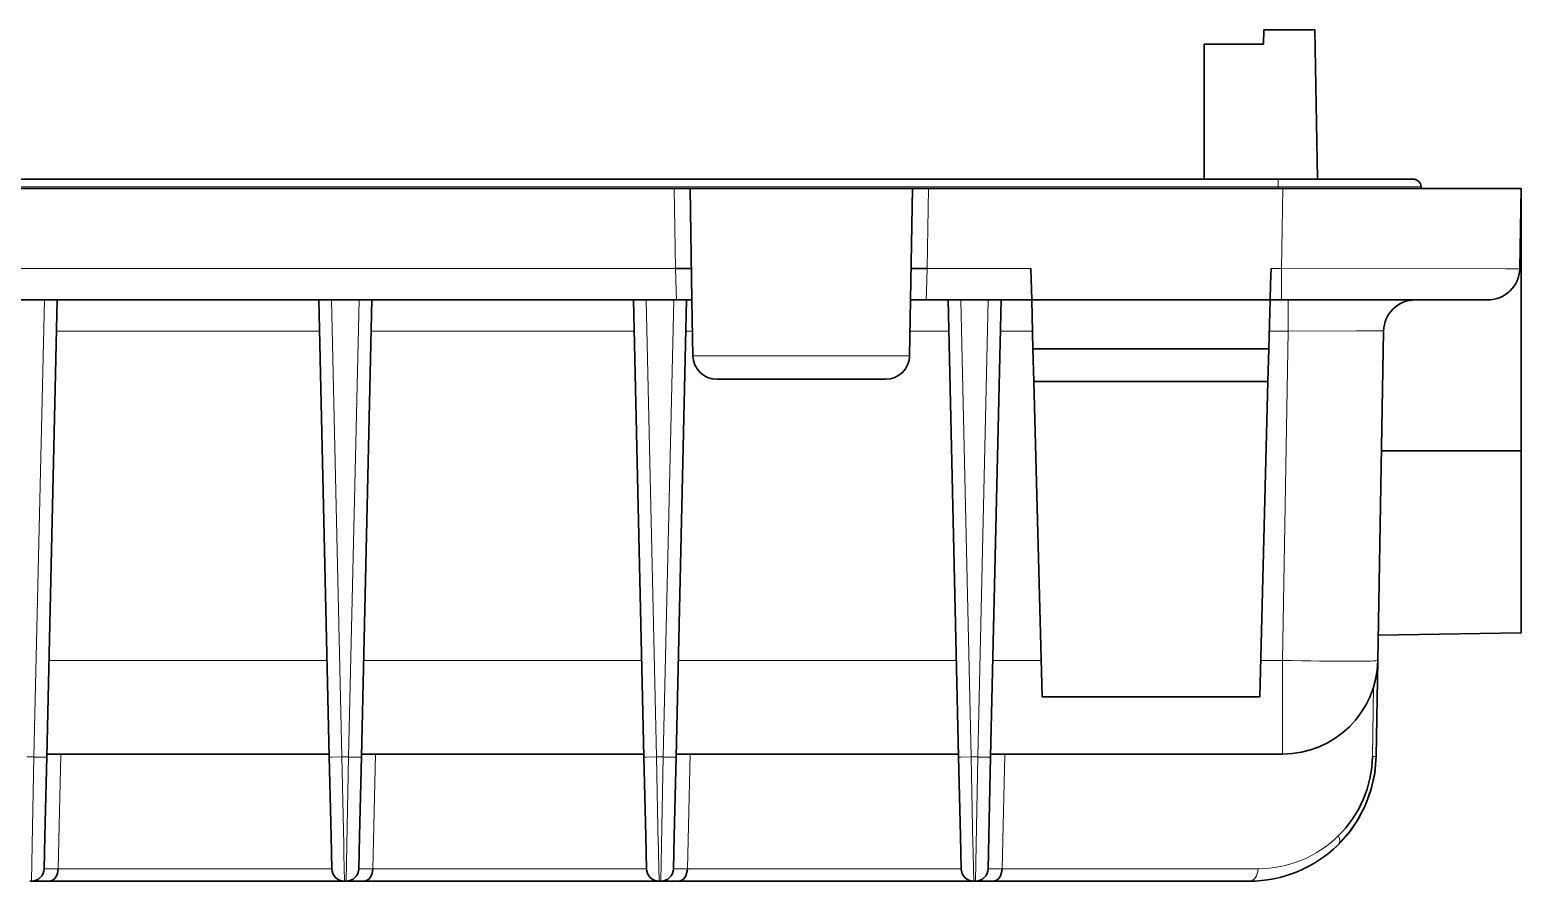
# Model space of a CAD drawing. Header units: millimetres. Extents: x -2350 to -557, y -483 to 312.
# Drawn here: x -2042.3 to -1948.4, y -264.7 to -211.1 of the extents above; entities that cross this region are included whole.
import ezdxf

# ---------------------------------------------------------------- set-up
doc = ezdxf.new("R2010")
doc.units = ezdxf.units.MM
doc.header["$LTSCALE"] = 0.5
doc.layers.get('0').update_dxf_attribs({"lineweight": 0})

msp = doc.modelspace()

# ---------------------------------------------------------------- linework, layer by layer
at = {"color": 7, "lineweight": 35, "ltscale": 0.022648}
msp.add_line((-1964.605, -211.097), (-1964.621, -212.002), dxfattribs=at)
at = {"color": 7, "lineweight": 35, "ltscale": 0.080559}
msp.add_line((-1961.383, -211.097), (-1964.605, -211.097), dxfattribs=at)
at = {"color": 7, "lineweight": 35, "ltscale": 0.235041}
msp.add_line((-1961.218, -220.497), (-1961.383, -211.097), dxfattribs=at)
at = {"color": 7, "lineweight": 35, "ltscale": 0.093256}
msp.add_line((-1964.621, -212.002), (-1968.351, -212.002), dxfattribs=at)
at = {"color": 7, "lineweight": 35, "ltscale": 0.212355}
msp.add_line((-1968.351, -212.002), (-1968.351, -220.497), dxfattribs=at)
at = {"color": 7, "lineweight": 35}
for p, q in [((-2163.708, -220.497), (-1963.708, -220.497)), ((-2125.708, -221.097), (-2001.708, -221.097)), ((-1985.708, -221.097), (-1963.406, -221.097)), ((-2001.569, -228.097), (-2125.847, -228.097)), ((-2040.538, -228.097), (-2041.191, -256.878)), ((-2023.412, -256.878), (-2024.065, -228.097)), ((-2020.738, -228.097), (-2021.391, -256.878)), ((-2003.612, -256.878), (-2004.265, -228.097)), ((-2000.938, -228.097), (-2001.591, -256.878)), ((-1983.812, -256.878), (-1984.465, -228.097)), ((-1981.138, -228.097), (-1981.791, -256.878)), ((-1957.426, -250.801), (-1957.064, -230.062)), ((-1965.531, -264.697), (-2041.038, -264.697)), ((-1987.085, -264.697), (-2036.596, -264.697)), ((-1991.763, -264.697), (-2021.238, -264.697)), ((-1965.531, -264.697), (-2001.438, -264.697))]:
    msp.add_line(p, q, dxfattribs=at)
at = {"color": 7, "lineweight": 13, "ltscale": 0.012037}
msp.add_line((-1963.708, -220.978), (-1963.708, -220.497), dxfattribs=at)
at = {"color": 7, "lineweight": 35, "ltscale": 0.2127}
msp.add_line((-1955.2, -220.497), (-1963.708, -220.497), dxfattribs=at)
at = {"color": 7, "lineweight": 13}
for p, q in [((-1963.708, -220.978), (-2163.708, -220.978)), ((-2001.62, -226.131), (-2125.796, -226.131)), ((-2041.991, -256.878), (-2041.338, -228.097)), ((-2023.265, -228.097), (-2022.612, -256.878)), ((-2022.191, -256.878), (-2021.538, -228.097)), ((-2003.465, -228.097), (-2002.812, -256.878)), ((-2002.391, -256.878), (-2001.738, -228.097)), ((-1983.665, -228.097), (-1983.012, -256.878)), ((-1982.591, -256.878), (-1981.938, -228.097)), ((-1963.426, -250.801), (-1963.064, -230.062))]:
    msp.add_line(p, q, dxfattribs=at)
at = {"color": 7, "lineweight": 13, "ltscale": 0.125892}
for p, q in [((-2001.62, -226.131), (-2001.708, -221.097)), ((-1985.708, -221.097), (-1985.796, -226.131)), ((-1963.494, -226.131), (-1963.406, -221.097))]:
    msp.add_line(p, q, dxfattribs=at)
at = {"color": 7, "lineweight": 35, "ltscale": 0.024997}
for p, q in [((-2001.708, -221.097), (-2000.708, -221.097)), ((-1986.708, -221.097), (-1985.708, -221.097))]:
    msp.add_line(p, q, dxfattribs=at)
at = {"color": 7, "lineweight": 35, "ltscale": 0.35}
msp.add_line((-1986.708, -221.097), (-2000.708, -221.097), dxfattribs=at)
at = {"color": 7, "lineweight": 35, "ltscale": 0.175027}
for p, q in [((-2000.708, -221.097), (-2000.586, -228.097)), ((-1986.708, -221.097), (-1986.83, -228.097))]:
    msp.add_line(p, q, dxfattribs=at)
at = {"color": 7, "lineweight": 13, "ltscale": 0.224948}
msp.add_line((-1963.708, -220.978), (-1954.71, -220.978), dxfattribs=at)
at = {"color": 7, "lineweight": 13, "ltscale": 0.002964}
msp.add_line((-1963.708, -220.978), (-1963.708, -221.097), dxfattribs=at)
at = {"color": 7, "lineweight": 35, "ltscale": 0.374942}
msp.add_line((-1963.406, -221.097), (-1948.408, -221.097), dxfattribs=at)
at = {"color": 7, "lineweight": 35, "ltscale": 0.002966}
msp.add_line((-1954.71, -220.978), (-1954.708, -221.097), dxfattribs=at)
at = {"color": 7, "lineweight": 35, "ltscale": 0.126192}
msp.add_line((-1948.496, -226.143), (-1948.408, -221.097), dxfattribs=at)
at = {"color": 7, "lineweight": 35, "ltscale": 0.002417}
msp.add_line((-1948.41, -221.193), (-1948.408, -221.097), dxfattribs=at)
at = {"color": 7, "lineweight": 35, "ltscale": 0.4125}
msp.add_line((-1948.408, -237.597), (-1948.408, -221.097), dxfattribs=at)
at = {"color": 7, "lineweight": 13, "ltscale": 0.034965}
msp.add_line((-2001.583, -227.53), (-2001.62, -226.131), dxfattribs=at)
at = {"color": 7, "lineweight": 13, "ltscale": 0.034801}
msp.add_line((-1985.796, -226.131), (-1985.831, -227.523), dxfattribs=at)
at = {"color": 7, "lineweight": 13, "ltscale": 0.163414}
msp.add_line((-1979.259, -226.131), (-1985.796, -226.131), dxfattribs=at)
at = {"color": 7, "lineweight": 35, "ltscale": 0.049144}
msp.add_line((-1979.259, -226.131), (-1979.208, -228.097), dxfattribs=at)
at = {"color": 7, "lineweight": 35, "ltscale": 0.025126}
msp.add_line((-1964.148, -226.132), (-1964.178, -227.136), dxfattribs=at)
at = {"color": 7, "lineweight": 13, "ltscale": 0.016359}
msp.add_line((-1963.494, -226.131), (-1964.148, -226.132), dxfattribs=at)
at = {"color": 7, "lineweight": 13, "ltscale": 0.049127}
for p, q in [((-1963.494, -226.131), (-1963.494, -228.097)), ((-1963.064, -230.062), (-1963.064, -228.097))]:
    msp.add_line(p, q, dxfattribs=at)
at = {"color": 7, "lineweight": 35, "ltscale": 0.004064}
msp.add_line((-1948.496, -226.137), (-1948.493, -225.975), dxfattribs=at)
at = {"color": 7, "lineweight": 13, "ltscale": 0.01418}
msp.add_line((-2001.569, -228.097), (-2001.583, -227.53), dxfattribs=at)
at = {"color": 7, "lineweight": 13, "ltscale": 0.014343}
msp.add_line((-1985.831, -227.523), (-1985.847, -228.097), dxfattribs=at)
at = {"color": 7, "lineweight": 35, "ltscale": 0.02402}
msp.add_line((-1964.178, -227.136), (-1964.208, -228.097), dxfattribs=at)
at = {"color": 7, "lineweight": 35, "ltscale": 0.007417}
msp.add_line((-2000.603, -228.097), (-2000.9, -228.098), dxfattribs=at)
at = {"color": 7, "lineweight": 35, "ltscale": 0.000441007}
msp.add_line((-2000.586, -228.097), (-2000.603, -228.097), dxfattribs=at)
at = {"color": 7, "lineweight": 35, "ltscale": 0.088168}
for p, q in [((-2000.524, -231.623), (-2000.586, -228.097)), ((-1986.892, -231.623), (-1986.83, -228.097))]:
    msp.add_line(p, q, dxfattribs=at)
at = {"color": 7, "lineweight": 35, "ltscale": 0.000384549}
msp.add_line((-1986.815, -228.097), (-1986.83, -228.097), dxfattribs=at)
at = {"color": 7, "lineweight": 35, "ltscale": 0.007474}
msp.add_line((-1986.516, -228.098), (-1986.815, -228.097), dxfattribs=at)
at = {"color": 7, "lineweight": 35, "ltscale": 0.165987}
msp.add_line((-1979.208, -228.097), (-1985.847, -228.097), dxfattribs=at)
at = {"color": 7, "lineweight": 35, "ltscale": 0.375}
msp.add_line((-1964.208, -228.097), (-1979.208, -228.097), dxfattribs=at)
at = {"color": 7, "lineweight": 35, "ltscale": 0.077043}
for p, q in [((-1979.208, -228.097), (-1979.127, -231.177)), ((-1964.289, -231.177), (-1964.208, -228.097))]:
    msp.add_line(p, q, dxfattribs=at)
at = {"color": 7, "lineweight": 35, "ltscale": 0.01786}
msp.add_line((-1963.494, -228.097), (-1964.208, -228.097), dxfattribs=at)
at = {"color": 7, "lineweight": 35, "ltscale": 0.046669}
msp.add_line((-1961.627, -228.097), (-1963.494, -228.097), dxfattribs=at)
at = {"color": 7, "lineweight": 35, "ltscale": 0.059116}
msp.add_line((-1959.262, -228.097), (-1961.627, -228.097), dxfattribs=at)
at = {"color": 7, "lineweight": 35, "ltscale": 0.063907}
msp.add_line((-1956.706, -228.097), (-1959.262, -228.097), dxfattribs=at)
at = {"color": 7, "lineweight": 35, "ltscale": 0.030318}
msp.add_line((-1955.493, -228.097), (-1956.706, -228.097), dxfattribs=at)
at = {"color": 7, "lineweight": 35, "ltscale": 0.053635}
msp.add_line((-1953.348, -228.097), (-1955.493, -228.097), dxfattribs=at)
at = {"color": 7, "lineweight": 35, "ltscale": 0.046423}
msp.add_line((-1951.491, -228.097), (-1953.348, -228.097), dxfattribs=at)
at = {"color": 7, "lineweight": 35, "ltscale": 0.021223}
msp.add_line((-1950.642, -228.097), (-1951.491, -228.097), dxfattribs=at)
at = {"color": 7, "lineweight": 35, "ltscale": 0.003659}
msp.add_line((-1950.496, -228.097), (-1950.642, -228.097), dxfattribs=at)
at = {"color": 7, "lineweight": 13, "ltscale": 0.414059}
msp.add_line((-2040.583, -230.062), (-2024.02, -230.062), dxfattribs=at)
at = {"color": 7, "lineweight": 13, "ltscale": 0.414058}
msp.add_line((-2020.783, -230.062), (-2004.22, -230.062), dxfattribs=at)
at = {"color": 7, "lineweight": 13, "ltscale": 0.01078}
msp.add_line((-2000.983, -230.062), (-2000.551, -230.062), dxfattribs=at)
at = {"color": 7, "lineweight": 13, "ltscale": 0.061102}
msp.add_line((-1986.864, -230.062), (-1984.42, -230.062), dxfattribs=at)
at = {"color": 7, "lineweight": 13, "ltscale": 0.050655}
msp.add_line((-1981.183, -230.062), (-1979.157, -230.062), dxfattribs=at)
at = {"color": 7, "lineweight": 13, "ltscale": 0.029897}
msp.add_line((-1964.259, -230.062), (-1963.064, -230.062), dxfattribs=at)
at = {"color": 7, "lineweight": 13, "ltscale": 0.340814}
msp.add_line((-2000.524, -231.623), (-1986.892, -231.623), dxfattribs=at)
at = {"color": 7, "lineweight": 35, "ltscale": 0.370966}
msp.add_line((-1964.289, -231.177), (-1979.127, -231.177), dxfattribs=at)
at = {"color": 7, "lineweight": 35, "ltscale": 0.051362}
for p, q in [((-1979.127, -231.177), (-1979.074, -233.231)), ((-1964.289, -231.177), (-1964.342, -233.231))]:
    msp.add_line(p, q, dxfattribs=at)
at = {"color": 7, "lineweight": 35, "ltscale": 0.265823}
msp.add_line((-1999.024, -233.097), (-1988.392, -233.097), dxfattribs=at)
at = {"color": 7, "lineweight": 35, "ltscale": 0.368277}
msp.add_line((-1964.342, -233.231), (-1979.074, -233.231), dxfattribs=at)
at = {"color": 7, "lineweight": 35, "ltscale": 0.496809}
for p, q in [((-1979.074, -233.231), (-1978.553, -253.097)), ((-1964.342, -233.231), (-1964.863, -253.097))]:
    msp.add_line(p, q, dxfattribs=at)
at = {"color": 7, "lineweight": 35, "ltscale": 0.219701}
msp.add_line((-1957.196, -237.599), (-1948.408, -237.597), dxfattribs=at)
at = {"color": 7, "lineweight": 35, "ltscale": 0.286425}
msp.add_line((-1948.408, -237.597), (-1948.408, -249.054), dxfattribs=at)
at = {"color": 7, "lineweight": 35, "ltscale": 0.224802}
msp.add_line((-1948.408, -249.054), (-1957.399, -249.21), dxfattribs=at)
msp.add_line((-1948.408, -249.054), (-1957.399, -249.21), dxfattribs=at)
msp.add_line((-1948.408, -249.054), (-1957.399, -249.21), dxfattribs=at)
at = {"color": 7, "lineweight": 13, "ltscale": 0.437592}
for p, q in [((-2023.55, -250.801), (-2041.053, -250.801)), ((-2003.75, -250.801), (-2021.253, -250.801)), ((-1983.95, -250.801), (-2001.453, -250.801))]:
    msp.add_line(p, q, dxfattribs=at)
at = {"color": 7, "lineweight": 13, "ltscale": 0.075998}
msp.add_line((-1978.613, -250.801), (-1981.653, -250.801), dxfattribs=at)
at = {"color": 7, "lineweight": 13, "ltscale": 0.034424}
msp.add_line((-1963.426, -250.801), (-1964.803, -250.801), dxfattribs=at)
at = {"color": 7, "lineweight": 13, "ltscale": 0.147382}
msp.add_line((-1963.426, -250.801), (-1963.426, -256.697), dxfattribs=at)
at = {"color": 7, "lineweight": 35, "ltscale": 0.150521}
msp.add_line((-1957.427, -250.816), (-1957.532, -256.836), dxfattribs=at)
at = {"color": 7, "lineweight": 35, "ltscale": 0.342267}
msp.add_line((-1964.863, -253.097), (-1978.553, -253.097), dxfattribs=at)
at = {"color": 7, "lineweight": 13, "ltscale": 0.1096}
msp.add_line((-1957.766, -256.84), (-1957.69, -252.457), dxfattribs=at)
at = {"color": 7, "lineweight": 13, "ltscale": 0.010524}
for p, q in [((-2042.412, -256.878), (-2041.991, -256.878)), ((-2022.612, -256.878), (-2022.191, -256.878)), ((-1983.012, -256.878), (-1982.591, -256.878))]:
    msp.add_line(p, q, dxfattribs=at)
at = {"color": 7, "lineweight": 13, "ltscale": 0.138508}
for p, q in [((-2042.104, -262.417), (-2041.991, -256.878)), ((-2022.304, -262.417), (-2022.191, -256.878)), ((-2002.504, -262.417), (-2002.391, -256.878)), ((-1982.704, -262.417), (-1982.591, -256.878))]:
    msp.add_line(p, q, dxfattribs=at)
at = {"color": 7, "lineweight": 35, "ltscale": 0.124664}
for p, q in [((-2041.191, -256.878), (-2041.304, -261.863)), ((-2023.299, -261.863), (-2023.412, -256.878)), ((-2021.391, -256.878), (-2021.504, -261.863)), ((-2003.499, -261.863), (-2003.612, -256.878)), ((-2001.591, -256.878), (-2001.704, -261.863)), ((-1983.699, -261.863), (-1983.812, -256.878)), ((-1981.791, -256.878), (-1981.904, -261.863))]:
    msp.add_line(p, q, dxfattribs=at)
at = {"color": 7, "lineweight": 35, "ltscale": 0.444281}
for p, q in [((-2023.416, -256.697), (-2041.187, -256.697)), ((-2023.416, -256.697), (-2041.187, -256.697)), ((-2003.616, -256.697), (-2021.387, -256.697)), ((-2003.616, -256.697), (-2021.387, -256.697)), ((-1983.816, -256.697), (-2001.587, -256.697))]:
    msp.add_line(p, q, dxfattribs=at)
at = {"color": 7, "lineweight": 13, "ltscale": 0.1805}
for p, q in [((-2040.309, -256.697), (-2040.473, -263.915)), ((-2020.509, -256.697), (-2020.673, -263.915)), ((-2000.709, -256.697), (-2000.872, -263.915)), ((-1980.909, -256.697), (-1981.072, -263.915))]:
    msp.add_line(p, q, dxfattribs=at)
at = {"color": 7, "lineweight": 13, "ltscale": 0.138507}
for p, q in [((-2022.612, -256.878), (-2022.503, -262.417)), ((-2002.812, -256.878), (-2002.703, -262.417)), ((-1983.012, -256.878), (-1982.903, -262.417))]:
    msp.add_line(p, q, dxfattribs=at)
at = {"color": 7, "lineweight": 13, "ltscale": 0.010522}
msp.add_line((-2002.812, -256.878), (-2002.391, -256.878), dxfattribs=at)
at = {"color": 7, "lineweight": 35, "ltscale": 0.444279}
msp.add_line((-1983.816, -256.697), (-2001.587, -256.697), dxfattribs=at)
at = {"color": 7, "lineweight": 35, "ltscale": 0.388229}
msp.add_line((-1966.258, -256.697), (-1981.787, -256.697), dxfattribs=at)
at = {"color": 7, "lineweight": 35, "ltscale": 0.459039}
msp.add_line((-1963.426, -256.697), (-1981.787, -256.697), dxfattribs=at)
at = {"color": 7, "lineweight": 35, "ltscale": 0.004343}
msp.add_line((-1961.115, -256.234), (-1961.276, -256.298), dxfattribs=at)
at = {"color": 7, "lineweight": 13, "ltscale": 0.056995}
for p, q in [((-2042.151, -264.697), (-2042.104, -262.417)), ((-2022.351, -264.697), (-2022.304, -262.417)), ((-2002.551, -264.697), (-2002.504, -262.417)), ((-1982.751, -264.697), (-1982.704, -262.417))]:
    msp.add_line(p, q, dxfattribs=at)
at = {"color": 7, "lineweight": 35, "ltscale": 0.051297}
for p, q in [((-2041.304, -261.863), (-2041.351, -263.915)), ((-2023.252, -263.915), (-2023.299, -261.863)), ((-2021.504, -261.863), (-2021.551, -263.915)), ((-2003.452, -263.915), (-2003.499, -261.863)), ((-2001.704, -261.863), (-2001.751, -263.915)), ((-1983.652, -263.915), (-1983.699, -261.863)), ((-1981.904, -261.863), (-1981.951, -263.915))]:
    msp.add_line(p, q, dxfattribs=at)
at = {"color": 7, "lineweight": 13, "ltscale": 0.43051}
for p, q in [((-2040.473, -263.915), (-2023.252, -263.915)), ((-2020.673, -263.915), (-2003.452, -263.915)), ((-2000.872, -263.915), (-1983.652, -263.915))]:
    msp.add_line(p, q, dxfattribs=at)
at = {"color": 7, "lineweight": 13, "ltscale": 0.402686}
msp.add_line((-1981.072, -263.915), (-1964.965, -263.915), dxfattribs=at)
at = {"color": 7, "lineweight": 35, "ltscale": 0.002541}
msp.add_line((-2042.151, -264.697), (-2042.252, -264.697), dxfattribs=at)
at = {"color": 7, "lineweight": 35, "ltscale": 0.027817}
msp.add_line((-2041.038, -264.697), (-2042.151, -264.697), dxfattribs=at)
at = {"color": 7, "lineweight": 35, "ltscale": 0.073582}
msp.add_line((-2038.142, -264.697), (-2041.085, -264.697), dxfattribs=at)
at = {"color": 7, "lineweight": 35, "ltscale": 0.038631}
msp.add_line((-2038.142, -264.697), (-2036.596, -264.697), dxfattribs=at)
at = {"color": 7, "lineweight": 35, "ltscale": 0.002539}
for p, q in [((-2022.351, -264.697), (-2022.452, -264.697)), ((-2002.551, -264.697), (-2002.652, -264.697)), ((-1982.751, -264.697), (-1982.852, -264.697))]:
    msp.add_line(p, q, dxfattribs=at)
at = {"color": 7, "lineweight": 35, "ltscale": 0.027818}
for p, q in [((-2021.238, -264.697), (-2022.351, -264.697)), ((-2001.438, -264.697), (-2002.551, -264.697)), ((-1981.638, -264.697), (-1982.751, -264.697))]:
    msp.add_line(p, q, dxfattribs=at)
at = {"color": 7, "lineweight": 35, "ltscale": 0.011018}
msp.add_line((-1991.763, -264.697), (-1991.322, -264.697), dxfattribs=at)
at = {"color": 7, "lineweight": 35, "ltscale": 0.037732}
msp.add_line((-1989.813, -264.697), (-1991.322, -264.697), dxfattribs=at)
at = {"color": 7, "lineweight": 35, "ltscale": 0.030344}
msp.add_line((-1987.085, -264.697), (-1985.871, -264.697), dxfattribs=at)
at = {"color": 7, "lineweight": 35, "ltscale": 0.06483}
msp.add_line((-1983.938, -264.697), (-1986.531, -264.697), dxfattribs=at)
at = {"color": 7, "lineweight": 35, "ltscale": 0.075468}
msp.add_line((-1985.871, -264.697), (-1982.852, -264.697), dxfattribs=at)
at = {"color": 7, "lineweight": 35, "ltscale": 0.027136}
msp.add_line((-1982.852, -264.697), (-1983.938, -264.697), dxfattribs=at)
at = {"color": 7, "lineweight": 35, "ltscale": 0.402686}
msp.add_line((-1965.531, -264.697), (-1981.638, -264.697), dxfattribs=at)
at = {"color": 7, "lineweight": 13}
for points in [[(-1948.496, -226.143), (-1948.498, -226.143), (-1948.51, -226.141), (-1949.409, -226.141), (-1963.494, -226.131)], [(-1963.064, -230.062), (-1958.78, -230.047), (-1957.116, -230.057), (-1957.07, -230.06), (-1957.064, -230.062)], [(-2022.612, -256.878), (-2023.267, -256.885), (-2023.406, -256.88), (-2023.41, -256.879), (-2023.412, -256.878)], [(-2002.812, -256.878), (-2003.467, -256.885), (-2003.606, -256.88), (-2003.61, -256.879), (-2003.612, -256.878)], [(-1983.012, -256.878), (-1983.667, -256.885), (-1983.806, -256.88), (-1983.81, -256.879), (-1983.812, -256.878)]]:
    msp.add_lwpolyline(points, dxfattribs=at)
at = {"color": 7, "lineweight": 35}
for points in [[(-1957.532, -256.836), (-1957.627, -257.92), (-1957.869, -258.981), (-1958.251, -259.999), (-1958.765, -260.957), (-1959.301, -261.713), (-1959.923, -262.402)], [(-1959.746, -262.223), (-1959.154, -261.524), (-1958.65, -260.768), (-1958.185, -259.848), (-1957.839, -258.877), (-1957.619, -257.868), (-1957.532, -256.836)]]:
    msp.add_lwpolyline(points, dxfattribs=at)
for centre, radius, start, end in [((-1955.2, -220.987), 0.49, 1, 90), ((-1950.496, -226.097), 2, 270, 358.65584), ((-2001.258, -248.787), 20.692, 89.00993, 90.8605), ((-1986.158, -249.311), 21.216, 89.16039, 90.96528), ((-1955.065, -230.097), 2, 90, 179), ((-1999.024, -231.597), 1.5, 181.00002, 270.00067), ((-1988.392, -231.597), 1.5, 269.99933, 358.99999), ((-1963.426, -250.697), 6, 270, 359), ((-1964.966, -256.714), 7.201, 314.50256, 358.99652), ((-1965.531, -256.697), 8, 270, 314.49874), ((-2042.151, -263.897), 0.8, 270, 358.7), ((-2022.452, -263.897), 0.8, 181.3, 270), ((-2022.351, -263.897), 0.8, 270, 358.7), ((-2002.652, -263.897), 0.8, 181.3, 270), ((-2002.551, -263.897), 0.8, 270, 358.7), ((-1982.852, -263.897), 0.8, 181.3, 270), ((-1982.751, -263.897), 0.8, 270, 358.7)]:
    msp.add_arc(centre, radius, start, end, dxfattribs=at)
at = {"color": 7, "lineweight": 13}
for centre, radius, start, end in [((-1958.317, -259.794), 0.149, 320.3717, 336.28467), ((-1696.252, -256.35), 326.307, 181.06546, 181.46578), ((-1676.452, -256.35), 326.307, 181.06546, 181.46578), ((-1656.652, -256.35), 326.307, 181.06546, 181.46578), ((-1964.965, -256.715), 7.2, 269.99837, 314.50027), ((-2040.984, -204.284), 59.633, 269.64698, 270.49101), ((-2021.184, -204.284), 59.633, 269.64698, 270.49101), ((-2001.384, -204.284), 59.633, 269.64698, 270.49101), ((-1981.584, -204.284), 59.633, 269.64698, 270.49101)]:
    msp.add_arc(centre, radius, start, end, dxfattribs=at)
at = {"color": 7, "lineweight": 35}
for centre, major_axis, ratio, start_param, end_param in [((-2001.62, -226.149), (1, 0.017), 0.01745, 0, 1.570492), ((-1985.796, -226.149), (1, -0.017), 0.01745, 1.571101, 3.141593), ((-2041.038, -263.897), (0, 0.8), 0.707107, 3.141593, 4.6897), ((-2021.238, -263.897), (0, 0.8), 0.707107, 3.141593, 4.6897), ((-2001.438, -263.897), (0, 0.8), 0.707107, 3.141593, 4.6897), ((-1981.638, -263.897), (0, 0.8), 0.707107, 3.141593, 4.6897)]:
    msp.add_ellipse(centre, major_axis=major_axis, ratio=ratio, start_param=start_param, end_param=end_param, dxfattribs=at)
at = {"color": 7, "lineweight": 13}
for centre, major_axis, ratio, start_param, end_param in [((-1963.426, -250.697), (5.999, -0.105), 0.01745, 4.712694, 6.283185), ((-2041.991, -256.86), (0.8, -0.018), 0.022681, 4.712904, 6.283185), ((-2022.191, -256.86), (0.8, -0.018), 0.022681, 4.712904, 6.283185), ((-2002.391, -256.86), (0.8, -0.018), 0.022681, 4.712904, 6.283185), ((-1982.591, -256.86), (0.8, -0.018), 0.022681, 4.712904, 6.283185), ((-1958.332, -256.822), (-0.8, 0.014), 0.014634, 2.356345, 3.141593), ((-1960.661, -262.018), (0.841, -0.207), 0.635405, 5.915536, 6.949203), ((-1965.531, -263.897), (0, 0.8), 0.707107, 3.141593, 4.6897)]:
    msp.add_ellipse(centre, major_axis=major_axis, ratio=ratio, start_param=start_param, end_param=end_param, dxfattribs=at)

doc.saveas('drawing.dxf')
